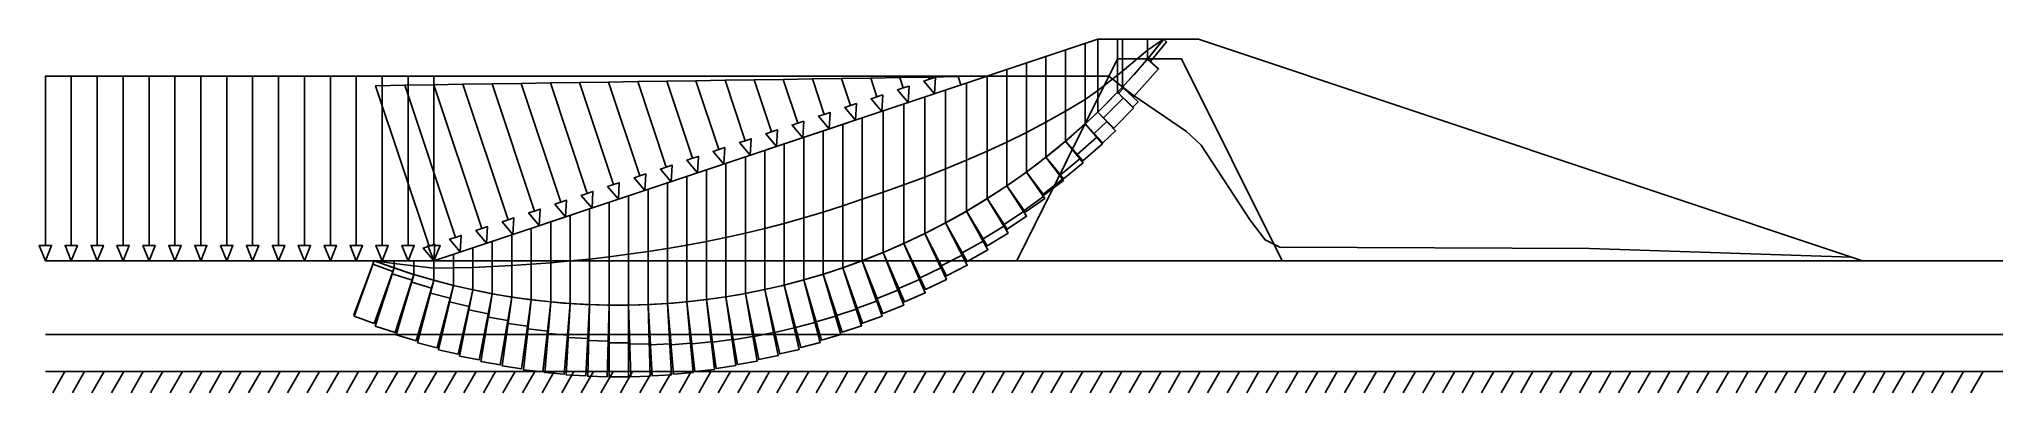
# Model space of a CAD drawing. Header units: metres. Extents: x -160 to 638, y 173 to 317.
import ezdxf

# ---------------------------------------------------------------- set-up
doc = ezdxf.new("R2010")
doc.units = ezdxf.units.M
for name, color, linetype, true_color in [('DLOADS', 163, 'Continuous', 0x4169e1), ('EFF_NORMAL_STRESS', 93, 'Continuous', 0x32cd32), ('FAILURE_SURFACE', 250, 'Continuous', 0x000000), ('LINE_OF_THRUST', 1, 'Continuous', 0xff0000), ('LINES', 5, 'Continuous', 0x0000ff), ('MAX_DEPTH', 250, 'Continuous', 0x000000), ('PIEZO', 5, 'Continuous', 0x0000ff), ('PORE_PRESSURE', 5, 'Continuous', 0x0000ff), ('PROFILE_1', 142, 'Continuous', 0x1f77b4), ('PROFILE_2', 30, 'Continuous', 0xff7f0e), ('PROFILE_3', 95, 'Continuous', 0x2ca02c), ('PROFILE_4', 240, 'Continuous', 0xd62728), ('SLICES', 250, 'Continuous', 0x000000)]:
    doc.layers.add(name, color=color, linetype=linetype, true_color=true_color)

msp = doc.modelspace()

# ---------------------------------------------------------------- linework, layer by layer
at = {"layer": 'DLOADS', "color": 163, "true_color": 0x4169e1}
msp.add_line((213.16, 301.82), (214.29, 298.43), dxfattribs=at)
for points in [[(-158, 227), (-160.5, 233.25), (-158, 233.25), (-158, 302), (-158, 302), (-158, 233.25), (-155.5, 233.25), (-158, 227)], [(-147.47, 227), (-149.97, 233.25), (-147.47, 233.25), (-147.47, 302), (-147.47, 302), (-147.47, 233.25), (-144.97, 233.25), (-147.47, 227)], [(-136.93, 227), (-139.43, 233.25), (-136.93, 233.25), (-136.93, 302), (-136.93, 302), (-136.93, 233.25), (-134.43, 233.25), (-136.93, 227)], [(-126.4, 227), (-128.9, 233.25), (-126.4, 233.25), (-126.4, 302), (-126.4, 302), (-126.4, 233.25), (-123.9, 233.25), (-126.4, 227)], [(-115.87, 227), (-118.37, 233.25), (-115.87, 233.25), (-115.87, 302), (-115.87, 302), (-115.87, 233.25), (-113.37, 233.25), (-115.87, 227)], [(-105.33, 227), (-107.83, 233.25), (-105.33, 233.25), (-105.33, 302), (-105.33, 302), (-105.33, 233.25), (-102.83, 233.25), (-105.33, 227)], [(-94.8, 227), (-97.3, 233.25), (-94.8, 233.25), (-94.8, 302), (-94.8, 302), (-94.8, 233.25), (-92.3, 233.25), (-94.8, 227)], [(-84.27, 227), (-86.77, 233.25), (-84.27, 233.25), (-84.27, 302), (-84.27, 302), (-84.27, 233.25), (-81.77, 233.25), (-84.27, 227)], [(-73.73, 227), (-76.23, 233.25), (-73.73, 233.25), (-73.73, 302), (-73.73, 302), (-73.73, 233.25), (-71.23, 233.25), (-73.73, 227)], [(-63.2, 227), (-65.7, 233.25), (-63.2, 233.25), (-63.2, 302), (-63.2, 302), (-63.2, 233.25), (-60.7, 233.25), (-63.2, 227)], [(-52.67, 227), (-55.17, 233.25), (-52.67, 233.25), (-52.67, 302), (-52.67, 302), (-52.67, 233.25), (-50.17, 233.25), (-52.67, 227)], [(-42.13, 227), (-44.63, 233.25), (-42.13, 233.25), (-42.13, 302), (-42.13, 302), (-42.13, 233.25), (-39.63, 233.25), (-42.13, 227)], [(-31.6, 227), (-34.1, 233.25), (-31.6, 233.25), (-31.6, 302), (-31.6, 302), (-31.6, 233.25), (-29.1, 233.25), (-31.6, 227)], [(0, 227), (-4.35, 232.14), (-1.98, 232.93), (-23.72, 298.15), (-23.72, 298.15), (-1.98, 232.93), (0.4, 233.72), (0, 227)], [(-21.07, 227), (-23.57, 233.25), (-21.07, 233.25), (-21.07, 302), (-21.07, 302), (-21.07, 233.25), (-18.57, 233.25), (-21.07, 227)], [(-10.53, 227), (-13.03, 233.25), (-10.53, 233.25), (-10.53, 302), (-10.53, 302), (-10.53, 233.25), (-8.03, 233.25), (-10.53, 227)], [(10.71, 230.57), (6.37, 235.71), (8.74, 236.5), (-11.87, 298.33), (-11.87, 298.33), (8.74, 236.5), (11.11, 237.29), (10.71, 230.57)], [(0, 227), (-2.5, 233.25), (0, 233.25), (0, 302), (0, 302), (0, 233.25), (2.5, 233.25), (0, 227)], [(21.43, 234.14), (17.08, 239.28), (19.45, 240.07), (-0.03, 298.52), (-0.03, 298.52), (19.45, 240.07), (21.82, 240.86), (21.43, 234.14)], [(32.14, 237.71), (27.79, 242.85), (30.17, 243.64), (11.81, 298.7), (11.81, 298.7), (30.17, 243.64), (32.54, 244.43), (32.14, 237.71)], [(42.86, 241.29), (38.51, 246.42), (40.88, 247.21), (23.66, 298.88), (23.66, 298.88), (40.88, 247.22), (43.25, 248.01), (42.86, 241.29)], [(53.57, 244.86), (49.22, 250), (51.59, 250.79), (35.5, 299.07), (35.5, 299.07), (51.6, 250.79), (53.97, 251.58), (53.57, 244.86)], [(64.29, 248.43), (59.94, 253.57), (62.31, 254.36), (47.34, 299.25), (47.35, 299.25), (62.31, 254.36), (64.68, 255.15), (64.29, 248.43)], [(75, 252), (70.65, 257.14), (73.02, 257.93), (59.19, 299.43), (59.19, 299.43), (73.02, 257.93), (75.4, 258.72), (75, 252)], [(85.71, 255.57), (81.37, 260.71), (83.74, 261.5), (71.03, 299.62), (71.03, 299.62), (83.74, 261.5), (86.11, 262.29), (85.71, 255.57)], [(96.43, 259.14), (92.08, 264.28), (94.45, 265.07), (82.88, 299.8), (82.88, 299.8), (94.45, 265.07), (96.82, 265.86), (96.43, 259.14)], [(107.14, 262.71), (102.79, 267.85), (105.17, 268.64), (94.72, 299.98), (94.72, 299.98), (105.17, 268.64), (107.54, 269.43), (107.14, 262.71)], [(117.86, 266.29), (113.51, 271.42), (115.88, 272.21), (106.56, 300.17), (106.56, 300.17), (115.88, 272.22), (118.25, 273.01), (117.86, 266.29)], [(128.57, 269.86), (124.22, 275), (126.59, 275.79), (118.41, 300.35), (118.41, 300.35), (126.6, 275.79), (128.97, 276.58), (128.57, 269.86)], [(139.29, 273.43), (134.94, 278.57), (137.31, 279.36), (130.25, 300.53), (130.25, 300.53), (137.31, 279.36), (139.68, 280.15), (139.29, 273.43)], [(150, 277), (145.65, 282.14), (148.02, 282.93), (142.09, 300.72), (142.09, 300.72), (148.02, 282.93), (150.4, 283.72), (150, 277)], [(160.71, 280.57), (156.37, 285.71), (158.74, 286.5), (153.94, 300.9), (153.94, 300.9), (158.74, 286.5), (161.11, 287.29), (160.71, 280.57)], [(171.43, 284.14), (167.08, 289.28), (169.45, 290.07), (165.78, 301.08), (165.78, 301.08), (169.45, 290.07), (171.82, 290.86), (171.43, 284.14)], [(182.14, 287.71), (177.79, 292.85), (180.17, 293.64), (177.62, 301.27), (177.63, 301.27), (180.17, 293.64), (182.54, 294.43), (182.14, 287.71)], [(192.86, 291.29), (188.51, 296.42), (190.88, 297.21), (189.47, 301.45), (189.47, 301.45), (190.88, 297.22), (193.25, 298.01), (192.86, 291.29)], [(203.57, 294.86), (199.22, 300), (201.59, 300.79), (201.31, 301.63), (201.31, 301.63), (201.6, 300.79), (203.97, 301.58), (203.57, 294.86)]]:
    msp.add_lwpolyline(points, close=True, dxfattribs=at)
for points in [[(-158, 302), (-147.47, 302), (-136.93, 302), (-126.4, 302), (-115.87, 302), (-105.33, 302), (-94.8, 302), (-84.27, 302), (-73.73, 302), (-63.2, 302), (-52.67, 302), (-42.13, 302), (-31.6, 302), (-21.07, 302), (-10.53, 302), (0, 302)], [(-158, 227), (0, 227), (225, 302)], [(-23.72, 298.15), (-11.87, 298.33), (-0.03, 298.52), (11.81, 298.7), (23.66, 298.88), (35.5, 299.07), (47.34, 299.25), (59.19, 299.43), (71.03, 299.62), (82.88, 299.8), (94.72, 299.98), (106.56, 300.17), (118.41, 300.35), (130.25, 300.53), (142.09, 300.72), (153.94, 300.9), (165.78, 301.08), (177.63, 301.27), (189.47, 301.45), (201.31, 301.63), (213.16, 301.82), (225, 302)]]:
    msp.add_lwpolyline(points, dxfattribs=at)
at = {"layer": 'EFF_NORMAL_STRESS', "color": 93, "true_color": 0x32cd32}
for points in [[(290.18, 308.99), (296.69, 317), (297.98, 315.95), (291.47, 307.94), (290.18, 308.99)], [(280.05, 297.61), (290.18, 308.99), (294.67, 304.98), (284.54, 293.61), (280.05, 297.61)], [(270, 287.45), (278, 295.45), (284.5, 288.95), (276.5, 280.95), (270, 287.45)], [(278, 295.45), (280.05, 297.61), (286.34, 291.63), (284.29, 289.47), (278, 295.45)], [(256.84, 275.58), (264.79, 282.58), (271.85, 274.55), (263.89, 267.55), (256.84, 275.58)], [(264.79, 282.58), (270, 287.45), (277.22, 279.74), (272.02, 274.86), (264.79, 282.58)], [(248.88, 269.09), (256.84, 275.58), (263.97, 266.82), (256.02, 260.33), (248.88, 269.09)], [(240.92, 263.06), (248.88, 269.09), (256.01, 259.67), (248.05, 253.65), (240.92, 263.06)], [(225, 252.26), (232.96, 257.46), (239.83, 246.96), (231.87, 241.75), (225, 252.26)], [(232.96, 257.46), (240.92, 263.06), (247.95, 253.06), (239.99, 247.46), (232.96, 257.46)], [(216.53, 247.12), (225, 252.26), (231.8, 241.03), (223.32, 235.9), (216.53, 247.12)], [(199.58, 238.02), (208.05, 242.39), (214.78, 229.32), (206.31, 224.95), (199.58, 238.02)], [(208.05, 242.39), (216.53, 247.12), (223.33, 234.95), (214.86, 230.21), (208.05, 242.39)], [(182.63, 230.34), (191.11, 234.01), (197.45, 219.37), (188.98, 215.7), (182.63, 230.34)], [(191.11, 234.01), (199.58, 238.02), (206.15, 224.13), (197.68, 220.12), (191.11, 234.01)], [(-24.32, 226.99), (-16.21, 224.08), (-16.73, 222.65), (-24.83, 225.56), (-24.32, 226.99)], [(-24.34, 227), (-24.32, 226.99), (-24.66, 226.08), (-24.68, 226.09), (-24.34, 227)], [(-16.21, 224.08), (-8.11, 221.44), (-8.88, 219.07), (-16.98, 221.71), (-16.21, 224.08)], [(158.33, 221.56), (166.24, 224.14), (171.71, 207.39), (163.79, 204.81), (158.33, 221.56)], [(166.24, 224.14), (174.16, 226.99), (180.04, 210.64), (172.12, 207.8), (166.24, 224.14)], [(174.16, 226.99), (182.63, 230.34), (188.68, 215.03), (180.21, 211.68), (174.16, 226.99)], [(-8.11, 221.44), (0, 219.07), (-0.94, 215.87), (-9.04, 218.24), (-8.11, 221.44)], [(0, 219.07), (7.92, 217.01), (6.56, 211.82), (-1.35, 213.88), (0, 219.07)], [(7.92, 217.01), (15.83, 215.19), (14.29, 208.46), (6.37, 210.28), (7.92, 217.01)], [(134.58, 215.32), (142.49, 217.15), (146.54, 199.7), (138.62, 197.87), (134.58, 215.32)], [(142.49, 217.15), (150.41, 219.23), (154.96, 201.93), (147.04, 199.85), (142.49, 217.15)], [(150.41, 219.23), (158.33, 221.56), (163.35, 204.49), (155.43, 202.16), (150.41, 219.23)], [(15.83, 215.19), (23.75, 213.61), (22.12, 205.44), (14.2, 207.02), (15.83, 215.19)], [(23.75, 213.61), (31.67, 212.27), (30.05, 202.77), (22.13, 204.12), (23.75, 213.61)], [(31.67, 212.27), (39.58, 211.15), (38.07, 200.43), (30.15, 201.55), (31.67, 212.27)], [(39.58, 211.15), (47.5, 210.26), (46.17, 198.42), (38.25, 199.31), (39.58, 211.15)], [(47.5, 210.26), (55.41, 209.6), (54.34, 196.75), (46.42, 197.41), (47.5, 210.26)], [(55.41, 209.6), (63.33, 209.16), (62.57, 195.4), (54.65, 195.84), (55.41, 209.6)], [(63.33, 209.16), (71.25, 208.95), (70.85, 194.37), (62.94, 194.59), (63.33, 209.16)], [(71.25, 208.95), (79.16, 208.96), (79.18, 193.67), (71.26, 193.67), (71.25, 208.95)], [(79.16, 208.96), (87.08, 209.19), (87.54, 193.3), (79.63, 193.07), (79.16, 208.96)], [(87.08, 209.19), (95, 209.64), (95.94, 193.24), (88.02, 192.79), (87.08, 209.19)], [(95, 209.64), (102.91, 210.32), (104.35, 193.51), (96.44, 192.83), (95, 209.64)], [(102.91, 210.32), (110.83, 211.22), (112.78, 194.1), (104.87, 193.19), (102.91, 210.32)], [(110.83, 211.22), (118.74, 212.36), (121.23, 195.01), (113.31, 193.87), (110.83, 211.22)], [(118.74, 212.36), (126.66, 213.72), (129.67, 196.24), (121.75, 194.88), (118.74, 212.36)], [(126.66, 213.72), (134.58, 215.32), (138.11, 197.81), (130.19, 196.21), (126.66, 213.72)]]:
    msp.add_lwpolyline(points, close=True, dxfattribs=at)
at = {"layer": 'FAILURE_SURFACE', "color": 250, "true_color": 0x000000}
msp.add_lwpolyline([(-24.34, 227), (-17.17, 224.41), (-8.68, 221.62), (-0.11, 219.11), (8.54, 216.86), (17.25, 214.89), (26.03, 213.2), (34.85, 211.79), (43.71, 210.66), (52.61, 209.81), (61.52, 209.24), (70.45, 208.96), (79.39, 208.96), (88.32, 209.24), (97.24, 209.81), (106.13, 210.66), (114.99, 211.79), (123.81, 213.2), (132.59, 214.89), (141.3, 216.86), (149.95, 219.11), (158.52, 221.62), (167.01, 224.41), (175.41, 227.47), (183.7, 230.79), (191.89, 234.37), (199.96, 238.21), (207.9, 242.3), (215.71, 246.65), (223.37, 251.24), (230.89, 256.07), (238.25, 261.13), (245.44, 266.43), (252.47, 271.95), (259.31, 277.7), (265.97, 283.66), (272.43, 289.82), (278.7, 296.19), (284.76, 302.75), (290.62, 309.5), (296.25, 316.44), (296.69, 317)], dxfattribs=at)
at = {"layer": 'LINE_OF_THRUST', "color": 1, "true_color": 0xff0000}
msp.add_lwpolyline([(-24.34, 227), (-24.32, 227), (-16.21, 225.89), (-8.11, 224.88), (0, 223.99), (7.92, 224.07), (15.83, 224.31), (23.75, 224.65), (31.67, 225.08), (39.58, 225.6), (47.5, 226.21), (55.41, 226.91), (63.33, 227.71), (71.25, 228.61), (79.16, 229.63), (87.08, 230.75), (95, 231.99), (102.91, 233.36), (110.83, 234.85), (118.74, 236.47), (126.66, 238.23), (134.58, 240.13), (142.49, 242.18), (150.41, 244.39), (158.33, 246.77), (166.24, 249.33), (174.16, 252.08), (182.63, 254.86), (191.11, 257.83), (199.58, 260.98), (208.05, 264.32), (216.53, 267.84), (225, 271.52), (232.96, 275.18), (240.92, 279.09), (248.88, 283.28), (256.84, 287.76), (264.79, 292.52), (270, 296.15), (278, 302.41), (280.05, 304.1), (290.18, 312.61), (296.69, 317)], dxfattribs=at)
at = {"layer": 'LINES', "color": 5, "true_color": 0x0000ff}
msp.add_point((240, 302), dxfattribs=at)
at = {"layer": 'MAX_DEPTH', "color": 250, "true_color": 0x000000}
for p, q in [((-158, 182), (638, 182)), ((-150.04, 182), (-155.01, 173.38)), ((-142.08, 182), (-147.05, 173.38)), ((-134.12, 182), (-139.09, 173.38)), ((-126.16, 182), (-131.13, 173.38)), ((-118.2, 182), (-123.17, 173.38)), ((-110.24, 182), (-115.21, 173.38)), ((-102.28, 182), (-107.25, 173.38)), ((-94.32, 182), (-99.29, 173.38)), ((-86.36, 182), (-91.33, 173.38)), ((-78.4, 182), (-83.37, 173.38)), ((-70.44, 182), (-75.41, 173.38)), ((-62.48, 182), (-67.45, 173.38)), ((-54.52, 182), (-59.49, 173.38)), ((-46.56, 182), (-51.53, 173.38)), ((-38.6, 182), (-43.57, 173.38)), ((-30.64, 182), (-35.61, 173.38)), ((-22.68, 182), (-27.65, 173.38)), ((-14.72, 182), (-19.69, 173.38)), ((-6.76, 182), (-11.73, 173.38)), ((1.2, 182), (-3.77, 173.38)), ((9.16, 182), (4.19, 173.38)), ((17.12, 182), (12.15, 173.38)), ((25.08, 182), (20.11, 173.38)), ((33.04, 182), (28.07, 173.38)), ((41, 182), (36.03, 173.38)), ((48.96, 182), (43.99, 173.38)), ((56.92, 182), (51.95, 173.38)), ((64.88, 182), (59.91, 173.38)), ((72.84, 182), (67.87, 173.38)), ((80.8, 182), (75.83, 173.38)), ((88.76, 182), (83.79, 173.38)), ((96.72, 182), (91.75, 173.38)), ((104.68, 182), (99.71, 173.38)), ((112.64, 182), (107.67, 173.38)), ((120.6, 182), (115.63, 173.38)), ((128.56, 182), (123.59, 173.38)), ((136.52, 182), (131.55, 173.38)), ((144.48, 182), (139.51, 173.38)), ((152.44, 182), (147.47, 173.38)), ((160.4, 182), (155.43, 173.38)), ((168.36, 182), (163.39, 173.38)), ((176.32, 182), (171.35, 173.38)), ((184.28, 182), (179.31, 173.38)), ((192.24, 182), (187.27, 173.38)), ((200.2, 182), (195.23, 173.38)), ((208.16, 182), (203.19, 173.38)), ((216.12, 182), (211.15, 173.38)), ((224.08, 182), (219.11, 173.38)), ((232.04, 182), (227.07, 173.38)), ((240, 182), (235.03, 173.38)), ((247.96, 182), (242.99, 173.38)), ((255.92, 182), (250.95, 173.38)), ((263.88, 182), (258.91, 173.38)), ((271.84, 182), (266.87, 173.38)), ((279.8, 182), (274.83, 173.38)), ((287.76, 182), (282.79, 173.38)), ((295.72, 182), (290.75, 173.38)), ((303.68, 182), (298.71, 173.38)), ((311.64, 182), (306.67, 173.38)), ((319.6, 182), (314.63, 173.38)), ((327.56, 182), (322.59, 173.38)), ((335.52, 182), (330.55, 173.38)), ((343.48, 182), (338.51, 173.38)), ((351.44, 182), (346.47, 173.38)), ((359.4, 182), (354.43, 173.38)), ((367.36, 182), (362.39, 173.38)), ((375.32, 182), (370.35, 173.38)), ((383.28, 182), (378.31, 173.38)), ((391.24, 182), (386.27, 173.38)), ((399.2, 182), (394.23, 173.38)), ((407.16, 182), (402.19, 173.38)), ((415.12, 182), (410.15, 173.38)), ((423.08, 182), (418.11, 173.38)), ((431.04, 182), (426.07, 173.38)), ((439, 182), (434.03, 173.38)), ((446.96, 182), (441.99, 173.38)), ((454.92, 182), (449.95, 173.38)), ((462.88, 182), (457.91, 173.38)), ((470.84, 182), (465.87, 173.38)), ((478.8, 182), (473.83, 173.38)), ((486.76, 182), (481.79, 173.38)), ((494.72, 182), (489.75, 173.38)), ((502.68, 182), (497.71, 173.38)), ((510.64, 182), (505.67, 173.38)), ((518.6, 182), (513.63, 173.38)), ((526.56, 182), (521.59, 173.38)), ((534.52, 182), (529.55, 173.38)), ((542.48, 182), (537.51, 173.38)), ((550.44, 182), (545.47, 173.38)), ((558.4, 182), (553.43, 173.38)), ((566.36, 182), (561.39, 173.38)), ((574.32, 182), (569.35, 173.38)), ((582.28, 182), (577.31, 173.38)), ((590.24, 182), (585.27, 173.38)), ((598.2, 182), (593.23, 173.38)), ((606.16, 182), (601.19, 173.38)), ((614.12, 182), (609.15, 173.38)), ((622.08, 182), (617.11, 173.38)), ((630.04, 182), (625.07, 173.38))]:
    msp.add_line(p, q, dxfattribs=at)
at = {"layer": 'PIEZO', "color": 5, "true_color": 0x0000ff}
msp.add_lwpolyline([(-158, 302), (274.5, 302), (284, 294.5), (306, 279.5), (312, 274), (332, 243.5), (338, 235.5), (344, 232.5), (470, 232), (576.5, 228.5), (581, 227), (638, 227)], dxfattribs=at)
at = {"layer": 'PORE_PRESSURE', "color": 5, "true_color": 0x0000ff}
for points in [[(290.18, 308.99), (296.69, 317), (290.18, 308.99)], [(280.05, 297.61), (290.18, 308.99), (280.05, 297.61)], [(270, 287.45), (278, 295.45), (280.35, 293.1), (272.35, 285.1), (270, 287.45)], [(278, 295.45), (280.05, 297.61), (280.48, 297.2), (278.43, 295.04), (278, 295.45)], [(256.84, 275.58), (264.79, 282.58), (269.55, 277.17), (261.59, 270.17), (256.84, 275.58)], [(264.79, 282.58), (270, 287.45), (273.64, 283.57), (268.44, 278.69), (264.79, 282.58)], [(248.88, 269.09), (256.84, 275.58), (262.72, 268.37), (254.76, 261.88), (248.88, 269.09)], [(240.92, 263.06), (248.88, 269.09), (255.68, 260.11), (247.72, 254.08), (240.92, 263.06)], [(225, 252.26), (232.96, 257.46), (241.04, 245.09), (233.08, 239.89), (225, 252.26)], [(232.96, 257.46), (240.92, 263.06), (248.45, 252.36), (240.49, 246.76), (232.96, 257.46)], [(216.53, 247.12), (225, 252.26), (233.49, 238.23), (225.02, 233.1), (216.53, 247.12)], [(199.58, 238.02), (208.05, 242.39), (216.92, 225.18), (208.44, 220.81), (199.58, 238.02)], [(208.05, 242.39), (216.53, 247.12), (225.28, 231.47), (216.8, 226.73), (208.05, 242.39)], [(182.63, 230.34), (191.11, 234.01), (199.8, 213.95), (191.33, 210.27), (182.63, 230.34)], [(191.11, 234.01), (199.58, 238.02), (208.42, 219.34), (199.95, 215.33), (191.11, 234.01)], [(-24.34, 227), (-24.32, 226.99), (-32.59, 205.02), (-32.61, 205.03), (-24.34, 227)], [(-24.32, 226.99), (-16.21, 224.08), (-24.31, 201.54), (-32.41, 204.45), (-24.32, 226.99)], [(-16.21, 224.08), (-8.11, 221.44), (-15.78, 197.84), (-23.89, 200.48), (-16.21, 224.08)], [(158.33, 221.56), (166.24, 224.14), (173.93, 200.58), (166.02, 198), (158.33, 221.56)], [(166.24, 224.14), (174.16, 226.99), (182.26, 204.47), (174.34, 201.62), (166.24, 224.14)], [(174.16, 226.99), (182.63, 230.34), (191.07, 208.98), (182.6, 205.63), (174.16, 226.99)], [(-8.11, 221.44), (0, 219.07), (-7.18, 194.5), (-15.29, 196.87), (-8.11, 221.44)], [(0, 219.07), (7.92, 217.01), (1.29, 191.57), (-6.63, 193.63), (0, 219.07)], [(7.92, 217.01), (15.83, 215.19), (9.81, 188.98), (1.89, 190.8), (7.92, 217.01)], [(134.58, 215.32), (142.49, 217.15), (148.56, 190.99), (140.65, 189.15), (134.58, 215.32)], [(142.49, 217.15), (150.41, 219.23), (157.08, 193.85), (149.16, 191.77), (142.49, 217.15)], [(150.41, 219.23), (158.33, 221.56), (165.54, 197.04), (157.62, 194.72), (150.41, 219.23)], [(15.83, 215.19), (23.75, 213.61), (18.38, 186.71), (10.46, 188.29), (15.83, 215.19)], [(23.75, 213.61), (31.67, 212.27), (26.99, 184.77), (19.07, 186.12), (23.75, 213.61)], [(31.67, 212.27), (39.58, 211.15), (35.63, 183.15), (27.72, 184.27), (31.67, 212.27)], [(39.58, 211.15), (47.5, 210.26), (44.31, 181.85), (36.4, 182.74), (39.58, 211.15)], [(47.5, 210.26), (55.41, 209.6), (53.01, 180.87), (45.09, 181.53), (47.5, 210.26)], [(55.41, 209.6), (63.33, 209.16), (61.73, 180.2), (53.81, 180.64), (55.41, 209.6)], [(63.33, 209.16), (71.25, 208.95), (70.46, 179.85), (62.54, 180.07), (63.33, 209.16)], [(71.25, 208.95), (79.16, 208.96), (79.19, 179.82), (71.28, 179.81), (71.25, 208.95)], [(79.16, 208.96), (87.08, 209.19), (87.93, 180.1), (80.01, 179.87), (79.16, 208.96)], [(87.08, 209.19), (95, 209.64), (96.66, 180.7), (88.74, 180.24), (87.08, 209.19)], [(95, 209.64), (102.91, 210.32), (105.37, 181.61), (97.46, 180.93), (95, 209.64)], [(102.91, 210.32), (110.83, 211.22), (114.07, 182.84), (106.15, 181.94), (102.91, 210.32)], [(110.83, 211.22), (118.74, 212.36), (122.74, 184.39), (114.83, 183.26), (110.83, 211.22)], [(118.74, 212.36), (126.66, 213.72), (131.39, 186.26), (123.47, 184.9), (118.74, 212.36)], [(126.66, 213.72), (134.58, 215.32), (140, 188.46), (132.08, 186.86), (126.66, 213.72)]]:
    msp.add_lwpolyline(points, close=True, dxfattribs=at)
at = {"layer": 'PROFILE_1', "color": 142, "true_color": 0x1f77b4}
msp.add_lwpolyline([(0, 227), (270, 317), (311, 317), (581, 227)], dxfattribs=at)
at = {"layer": 'PROFILE_2', "color": 30, "true_color": 0xff7f0e}
msp.add_lwpolyline([(237, 227), (278, 309), (304, 309), (345, 227)], dxfattribs=at)
at = {"layer": 'PROFILE_3', "color": 95, "true_color": 0x2ca02c}
msp.add_line((-158, 227), (638, 227), dxfattribs=at)
at = {"layer": 'PROFILE_4', "color": 240, "true_color": 0xd62728}
msp.add_line((-158, 197), (638, 197), dxfattribs=at)
at = {"layer": 'SLICES', "color": 250, "true_color": 0x000000}
for p, q in [((256.84, 275.58), (256.84, 312.61)), ((256.84, 275.58), (256.84, 312.61)), ((264.79, 282.58), (264.79, 315.26)), ((264.79, 282.58), (264.79, 315.26)), ((270, 287.45), (270, 317)), ((270, 287.45), (270, 317)), ((278, 295.45), (278, 317)), ((278, 295.45), (278, 317)), ((280.05, 297.61), (280.05, 317)), ((280.05, 297.61), (280.05, 317)), ((290.18, 308.99), (290.18, 317)), ((290.18, 308.99), (290.18, 317)), ((296.69, 317), (296.69, 317)), ((232.96, 257.46), (232.96, 304.65)), ((232.96, 257.46), (232.96, 304.65)), ((240.92, 263.06), (240.92, 307.31)), ((240.92, 263.06), (240.92, 307.31)), ((248.88, 269.09), (248.88, 309.96)), ((248.88, 269.09), (248.88, 309.96)), ((208.05, 242.39), (208.05, 296.35)), ((208.05, 242.39), (208.05, 296.35)), ((216.53, 247.12), (216.53, 299.18)), ((216.53, 247.12), (216.53, 299.18)), ((225, 252.26), (225, 302)), ((225, 252.26), (225, 302)), ((182.63, 230.34), (182.63, 287.88)), ((182.63, 230.34), (182.63, 287.88)), ((191.11, 234.01), (191.11, 290.7)), ((191.11, 234.01), (191.11, 290.7)), ((199.58, 238.02), (199.58, 293.53)), ((199.58, 238.02), (199.58, 293.53)), ((158.33, 221.56), (158.33, 279.78)), ((158.33, 221.56), (158.33, 279.78)), ((166.24, 224.14), (166.24, 282.41)), ((166.24, 224.14), (166.24, 282.41)), ((174.16, 226.99), (174.16, 285.05)), ((174.16, 226.99), (174.16, 285.05)), ((134.58, 215.32), (134.58, 271.86)), ((134.58, 215.32), (134.58, 271.86)), ((142.49, 217.15), (142.49, 274.5)), ((142.49, 217.15), (142.49, 274.5)), ((150.41, 219.23), (150.41, 277.14)), ((150.41, 219.23), (150.41, 277.14)), ((110.83, 211.22), (110.83, 263.94)), ((110.83, 211.22), (110.83, 263.94)), ((118.74, 212.36), (118.74, 266.58)), ((118.74, 212.36), (118.74, 266.58)), ((126.66, 213.72), (126.66, 269.22)), ((126.66, 213.72), (126.66, 269.22)), ((87.08, 209.19), (87.08, 256.03)), ((87.08, 209.19), (87.08, 256.03)), ((95, 209.64), (95, 258.67)), ((95, 209.64), (95, 258.67)), ((102.91, 210.32), (102.91, 261.3)), ((102.91, 210.32), (102.91, 261.3)), ((63.33, 209.16), (63.33, 248.11)), ((63.33, 209.16), (63.33, 248.11)), ((71.25, 208.95), (71.25, 250.75)), ((71.25, 208.95), (71.25, 250.75)), ((79.16, 208.96), (79.16, 253.39)), ((79.16, 208.96), (79.16, 253.39)), ((39.58, 211.15), (39.58, 240.19)), ((39.58, 211.15), (39.58, 240.19)), ((47.5, 210.26), (47.5, 242.83)), ((47.5, 210.26), (47.5, 242.83)), ((55.41, 209.6), (55.41, 245.47)), ((55.41, 209.6), (55.41, 245.47)), ((15.83, 215.19), (15.83, 232.28)), ((15.83, 215.19), (15.83, 232.28)), ((23.75, 213.61), (23.75, 234.92)), ((23.75, 213.61), (23.75, 234.92)), ((31.67, 212.27), (31.67, 237.56)), ((31.67, 212.27), (31.67, 237.56)), ((-24.32, 226.99), (-24.32, 227)), ((-24.32, 226.99), (-24.32, 227)), ((-16.21, 224.08), (-16.21, 227)), ((-16.21, 224.08), (-16.21, 227)), ((-8.11, 221.44), (-8.11, 227)), ((-8.11, 221.44), (-8.11, 227)), ((0, 219.07), (0, 227)), ((0, 219.07), (0, 227)), ((7.92, 217.01), (7.92, 229.64)), ((7.92, 217.01), (7.92, 229.64))]:
    msp.add_line(p, q, dxfattribs=at)
msp.add_point((-24.34, 227), dxfattribs=at)

doc.saveas('drawing.dxf')
